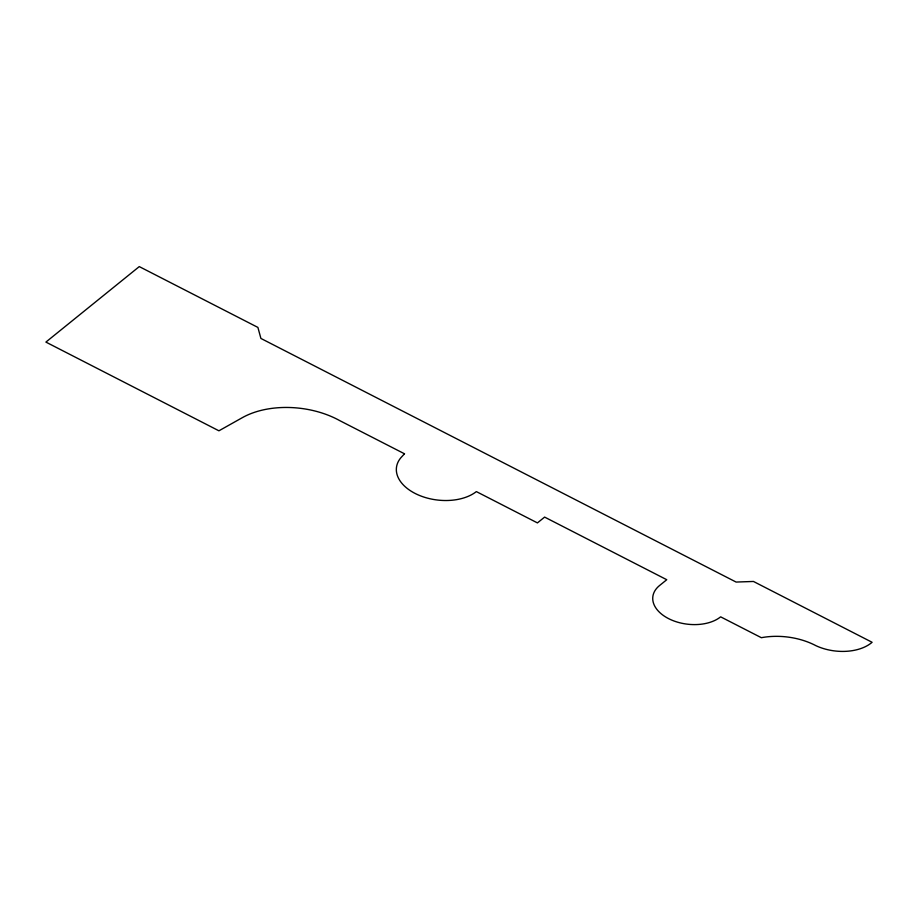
<?xml version="1.0" encoding="UTF-8"?>
<svg xmlns="http://www.w3.org/2000/svg" width="918" height="918" viewBox="0 0 918 918"><rect width="100%" height="100%" fill="white"/><g stroke="black" fill="none" stroke-linecap="round" stroke-linejoin="round"><path stroke-width="1.38" d="M404.494 453.79L400.799 457.818A44.42 27.414 6.8 0 0 417.805 494.733A44.42 27.414 6.8 0 0 476.362 491.6L537.432 522.904L544.615 517.098L666.755 579.717L659.572 585.523A37.535 23.157 6.8 0 0 668.556 618.606A37.535 23.157 6.8 0 0 720.641 616.839L761.355 637.7A56.09 34.609 6.8 0 1 815.976 645.71A41.23 25.44 6.8 0 0 872.1 642.29L753.46 581.461L736.098 582.058L260.907 338.444L257.901 327.416L139.272 266.599L45.9 342.093L218.932 430.806L242.409 417.621A73.715 45.487 6.8 0 1 339.66 420.582L404.494 453.79"/></g></svg>
